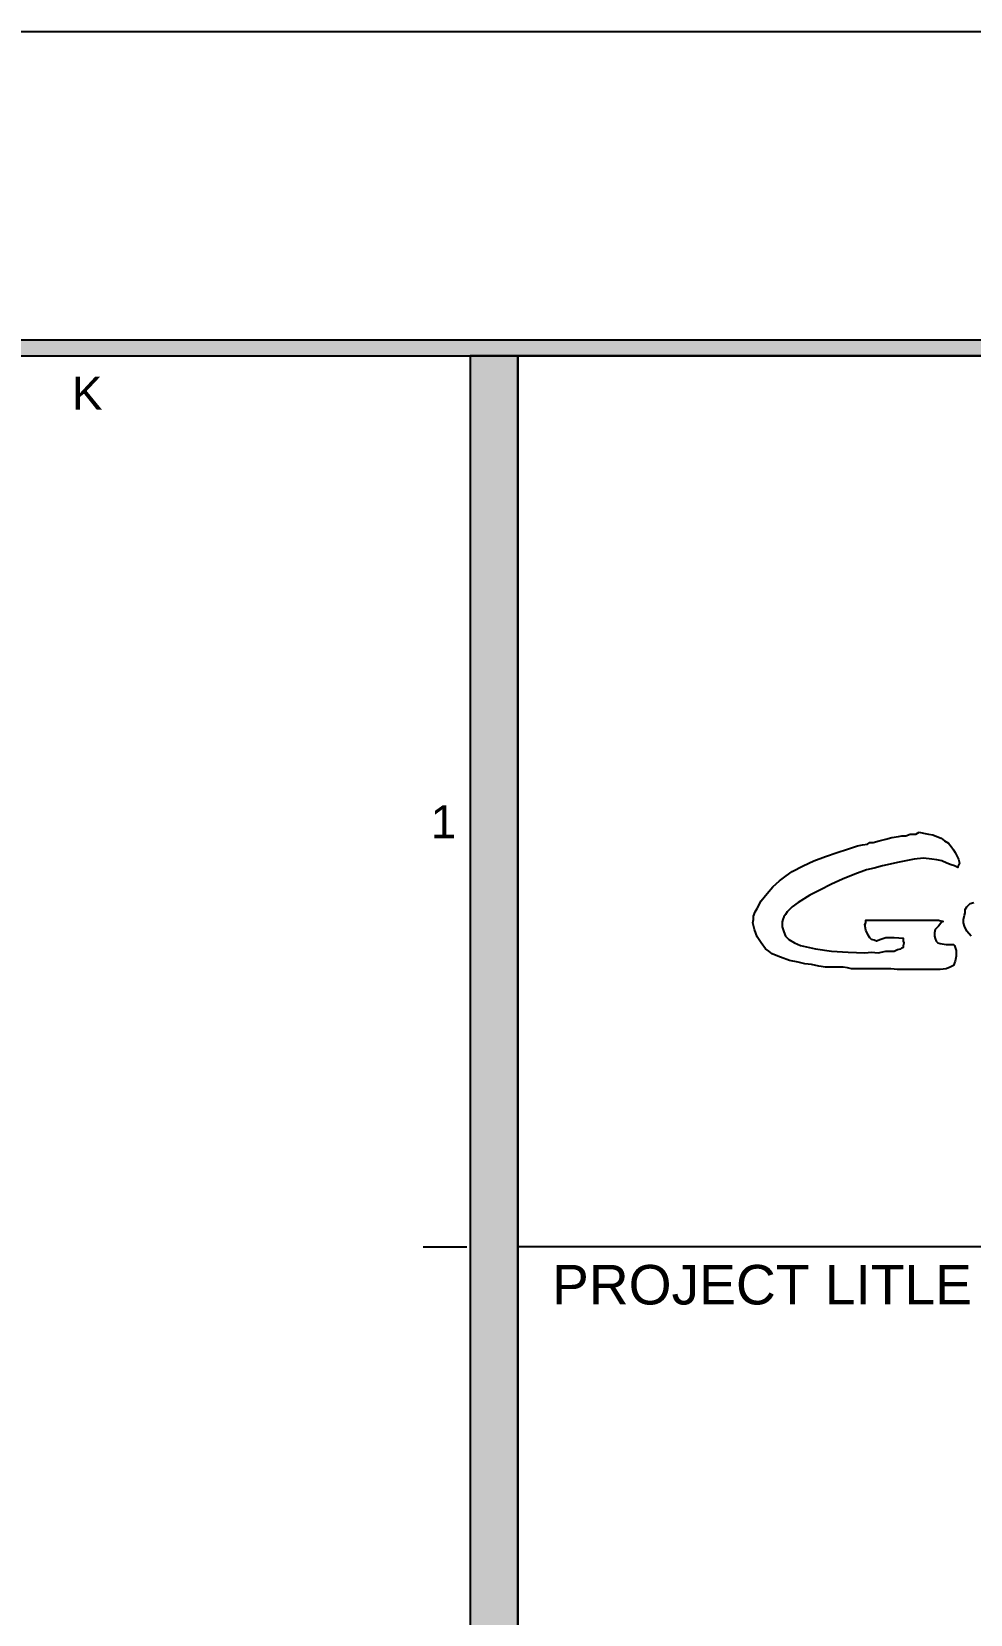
# Model space of a CAD drawing. Extents: x 989821 to 1049221, y -66907 to -24907.
# Drawn here: x 1039119 to 1043389, y -32102 to -24907 of the extents above; entities that cross this region are included whole.
import ezdxf

# ---------------------------------------------------------------- set-up
doc = ezdxf.new("R2010")
doc.units = 0
doc.header["$LTSCALE"] = 1000
doc.header["$MEASUREMENT"] = 0
doc.layers.get('0').update_dxf_attribs({"linetype": 'CONTINUOUS'})
doc.styles.add('WMF-Arial0', font='arial.ttf')

msp = doc.modelspace()

# ---------------------------------------------------------------- hatches: boundary and pattern name
at = {"ltscale": 70}
for points in [[(1049221.2, -26309.4), (1019524.3, -26309.4), (1019524.4, -26381.7), (1049221.2, -26381.7)], [(1041330.1, -66907.3), (1041330.1, -26381.7), (1041113.2, -26381.7), (1041113.2, -66907.3)]]:
    msp.add_hatch(color=4, dxfattribs=at).paths.add_polyline_path(points)

# ---------------------------------------------------------------- linework, layer by layer
at = {"color": 4}
for p, q in [((1049221.2, -26309.4), (993343.6, -26309.4)), ((1049221.2, -26309.4), (993343.6, -26309.4)), ((993415.9, -26381.7), (1049221.2, -26381.7)), ((993415.9, -26381.7), (1049221.2, -26381.7))]:
    msp.add_line(p, q, dxfattribs=at)
msp.add_lwpolyline([(989821.2, -24907.3), (1049221.2, -24907.3), (1049221.2, -66907.3), (989821.2, -66907.3)], close=True, dxfattribs=at)
for points in [[(1041330.1, -66907.3), (1041330.1, -26381.7), (1041113.2, -26381.7), (1041113.2, -66907.3), (1041330.1, -66907.3)], [(1041330.1, -65463.4), (1048027.6, -65463.4), (1048027.6, -26381.7), (1041330.1, -26381.7), (1041330.1, -65463.4), (1041330.1, -65463.4)], [(1043156.7, -28547), (1043175.7, -28550.8), (1043198.5, -28554.6), (1043217.6, -28558.4), (1043236.6, -28566), (1043255.6, -28573.6), (1043270.8, -28585), (1043289.9, -28596.5), (1043301.3, -28611.7), (1043312.7, -28626.9), (1043320.3, -28638.3), (1043327.9, -28653.5), (1043335.5, -28668.8), (1043339.3, -28687.8), (1043331.7, -28703), (1043331.7, -28703), (1043331.7, -28706.8), (1043316.5, -28699.2), (1043301.3, -28695.4), (1043282.3, -28687.8), (1043259.4, -28676.4), (1043236.6, -28672.6), (1043213.8, -28668.8), (1043175.7, -28664.9), (1043133.9, -28668.8), (1043095.8, -28676.4), (1043057.7, -28684), (1043023.5, -28691.6), (1042989.2, -28699.2), (1042951.2, -28710.6), (1042916.9, -28718.2), (1042863.7, -28737.3), (1042806.6, -28760.1), (1042757.1, -28782.9), (1042703.8, -28809.6), (1042658.2, -28832.4), (1042604.9, -28866.6), (1042578.3, -28885.7), (1042555.4, -28908.5), (1042547.8, -28919.9), (1042540.2, -28931.3), (1042536.4, -28942.7), (1042532.6, -28954.2), (1042532.6, -28977), (1042540.2, -28999.8), (1042547.8, -29018.9), (1042563, -29034.1), (1042589.7, -29049.3), (1042616.3, -29060.7), (1042684.8, -29075.9), (1042757.1, -29087.4), (1042833.2, -29091.2), (1042909.3, -29095), (1042939.8, -29091.2), (1042970.2, -29095), (1043004.5, -29087.4), (1043042.5, -29087.4), (1043057.7, -29079.7), (1043073, -29075.9), (1043076.8, -29072.1), (1043084.4, -29068.3), (1043084.4, -29060.7), (1043088.2, -29049.3), (1043084.4, -29041.7), (1043084.4, -29030.3), (1043042.5, -29026.5), (1043004.5, -29026.5), (1042981.6, -29034.1), (1042962.6, -29041.7), (1042951.2, -29037.9), (1042939.8, -29034.1), (1042932.2, -29026.5), (1042924.6, -29015), (1042913.1, -28992.2), (1042909.3, -28965.6), (1042913.1, -28958), (1042913.1, -28946.6), (1042993, -28946.6), (1043069.2, -28946.6), (1043145.3, -28946.6), (1043225.2, -28946.6), (1043244.2, -28946.6), (1043259.4, -28950.4), (1043259.4, -28950.4), (1043263.2, -28950.4), (1043263.2, -28954.2), (1043259.4, -28954.2), (1043244.2, -28973.2), (1043229, -28988.4), (1043225.2, -29003.6), (1043225.2, -29018.9), (1043229, -29030.3), (1043232.8, -29041.7), (1043240.4, -29049.3), (1043251.8, -29053.1), (1043278.5, -29056.9), (1043305.1, -29056.9), (1043312.7, -29056.9), (1043316.5, -29060.7), (1043324.1, -29083.5), (1043324.1, -29110.2), (1043320.3, -29133), (1043312.7, -29152), (1043297.5, -29159.7), (1043278.5, -29167.3), (1043251.8, -29171.1), (1043225.2, -29171.1), (1043168.1, -29171.1), (1043122.4, -29171.1), (1043092, -29171.1), (1043057.7, -29171.1), (1043027.3, -29167.3), (1042993, -29167.3), (1042958.8, -29167.3), (1042920.7, -29167.3), (1042886.5, -29167.3), (1042848.4, -29167.3), (1042829.4, -29163.5), (1042810.4, -29159.7), (1042772.3, -29159.7), (1042730.5, -29159.7), (1042700, -29155.8), (1042665.8, -29148.2), (1042635.3, -29144.4), (1042604.9, -29136.8), (1042566.8, -29129.2), (1042525, -29114), (1042506, -29106.4), (1042486.9, -29098.8), (1042471.7, -29087.4), (1042456.5, -29075.9), (1042437.5, -29049.3), (1042418.4, -29022.7), (1042407, -28988.4), (1042399.4, -28958), (1042403.2, -28942.7), (1042403.2, -28927.5), (1042410.8, -28908.5), (1042418.4, -28893.3), (1042437.5, -28859), (1042464.1, -28824.8), (1042490.7, -28794.3), (1042521.2, -28767.7), (1042551.6, -28744.9), (1042578.3, -28725.8), (1042627.7, -28699.2), (1042677.2, -28676.4), (1042730.5, -28657.3), (1042783.8, -28638.3), (1042829.4, -28623.1), (1042875.1, -28607.9), (1042897.9, -28604.1), (1042920.7, -28600.3), (1042932.2, -28592.6), (1042947.4, -28592.6), (1042974, -28585), (1043004.5, -28577.4), (1043031.1, -28569.8), (1043061.5, -28566), (1043076.8, -28562.2), (1043095.8, -28562.2), (1043114.8, -28554.6), (1043141.5, -28554.6), (1043149.1, -28550.8), (1043156.7, -28547), (1043156.7, -28547)], [(1043392.6, -29018.9), (1043373.6, -28996), (1043362.2, -28973.2), (1043358.4, -28958), (1043358.4, -28942.7), (1043362.2, -28923.7), (1043366, -28912.3), (1043366, -28897.1), (1043373.6, -28885.7), (1043381.2, -28878.1), (1043388.8, -28870.4), (1043404, -28866.6)], [(1040900.1, -30430.7), (1041097.9, -30430.7)], [(1048027.6, -30430.7), (1041330.1, -30430.7)]]:
    msp.add_lwpolyline(points, dxfattribs=at)

# ---------------------------------------------------------------- texts
at = {"color": 4, "style": 'WMF-Arial0'}
for s, height, p in [('K', 149.2, (1039301.8, -26625.2)), ('1', 149.2, (1040934.3, -28573.6)), ('PROJECT LITLE    ', 179.616, (1041486.1, -30693.2))]:
    msp.add_text(s, height=height, dxfattribs=at).set_placement(p)

doc.saveas('drawing.dxf')
